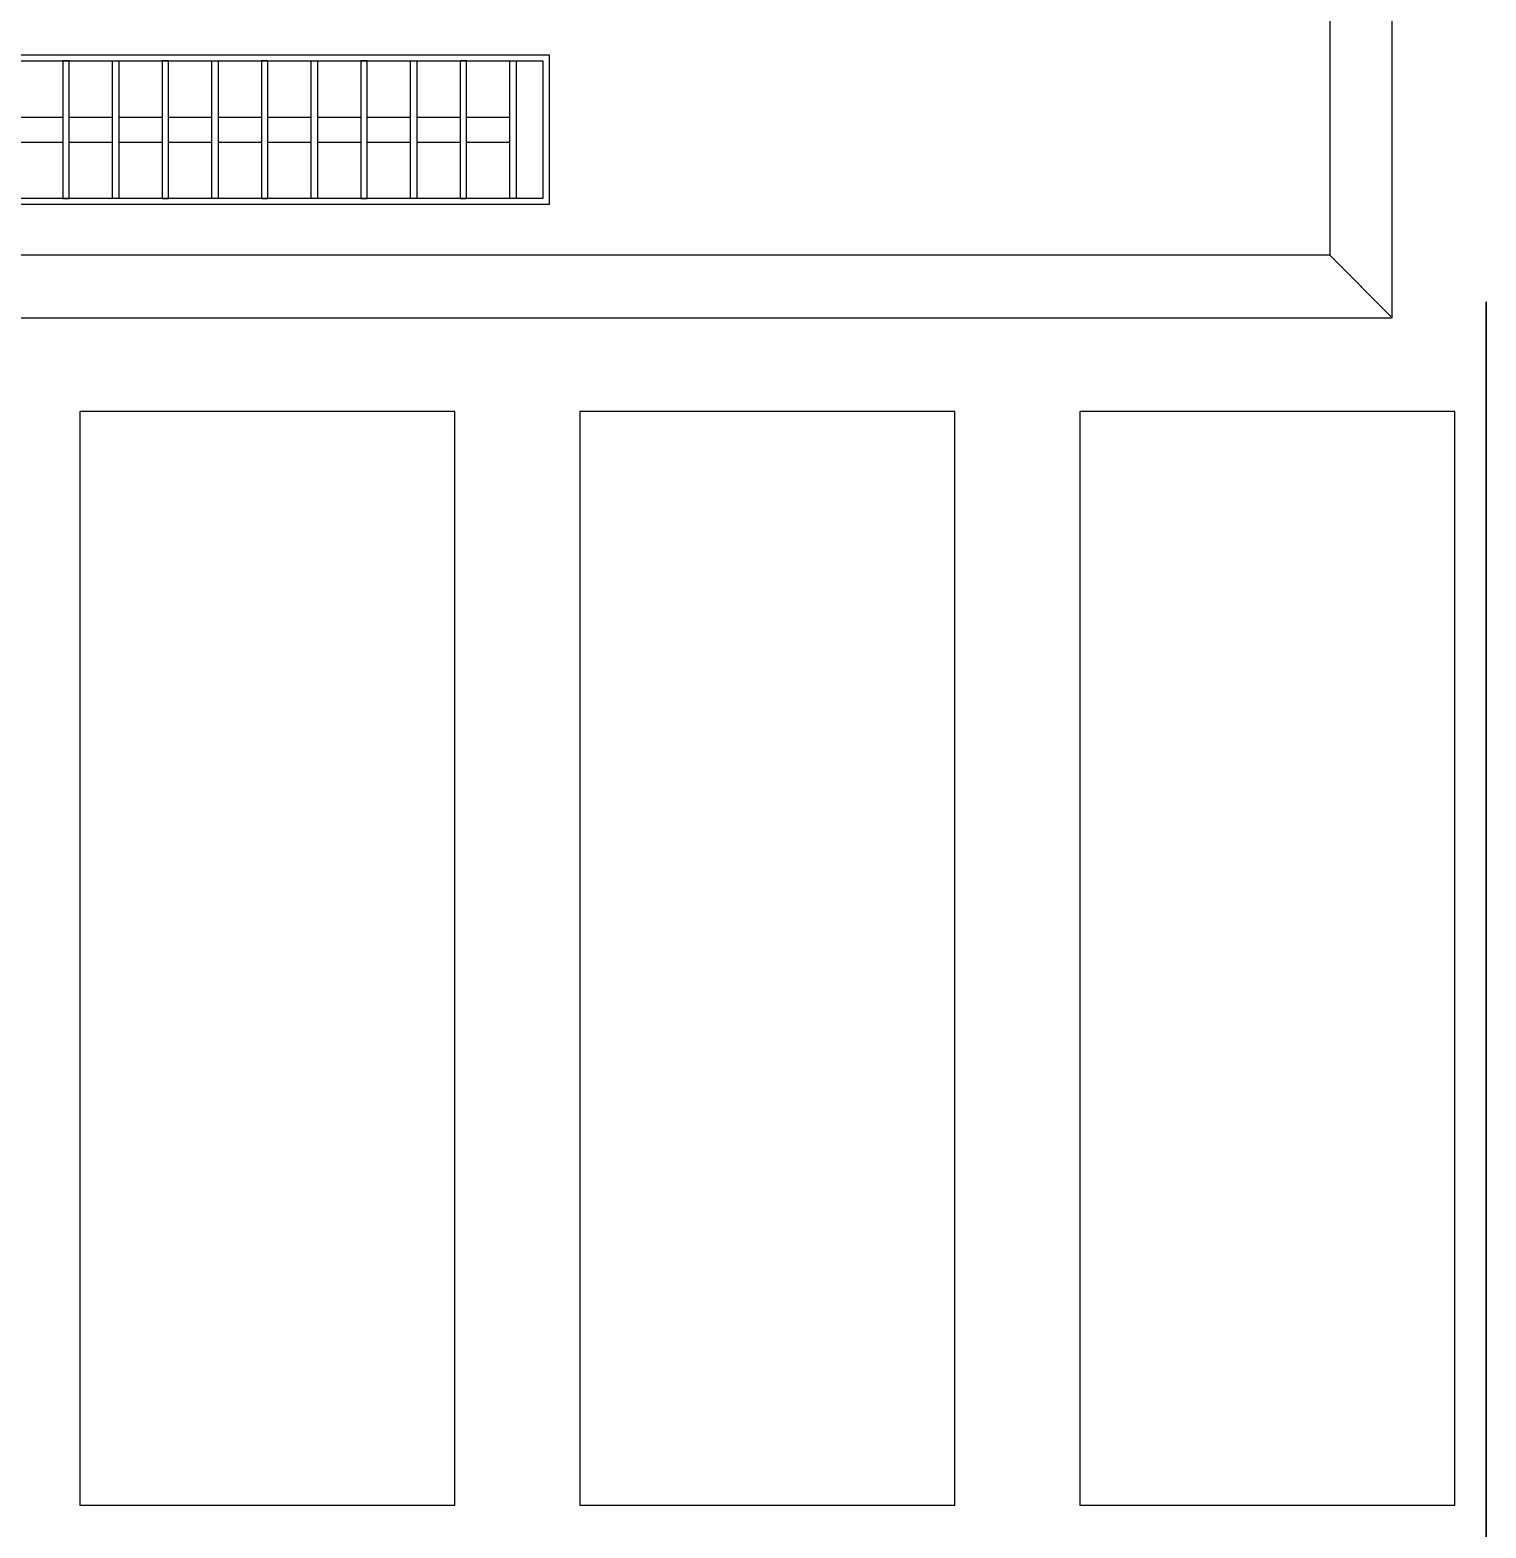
# Model space of a CAD drawing. Header units: millimetres. Extents: x -853432 to -773672, y -18171 to 22484.
# Drawn here: x -785872 to -784707, y -3690 to -2491 of the extents above; entities that cross this region are included whole.
import ezdxf
from ezdxf.xclip import XClip

# ---------------------------------------------------------------- set-up
doc = ezdxf.new("R2010")
doc.units = ezdxf.units.MM
doc.header["$XCLIPFRAME"] = 0
doc.linetypes.add('- SOM Dash 1_8_', pattern=[4.7625, 3.175, -1.5875])
for name, color, linetype in [('000 - WIPEOUT', 250, 'Continuous'), ('001 - ASCESSORIES', 251, 'Continuous'), ('A04_TUBE SERIES', 2, 'Continuous'), ('A11_ALU.SOLID SHEET', 2, 'Continuous')]:
    doc.layers.add(name, color=color, linetype=linetype)
doc.layers.add('I-WALL-E', color=2, linetype='Continuous', lineweight=35)

# ---------------------------------------------------------------- blocks, each defined once
blk = doc.blocks.new('*U1535')
at = {"color": 3}
for points in [[(-437.5, -19450), (437.5, -19450), (437.5, -19750), (-437.5, -19750)], [(-437.5, -19850), (437.5, -19850), (437.5, -20150), (-437.5, -20150)], [(-437.5, -20250), (437.5, -20250), (437.5, -20550), (-437.5, -20550)]]:
    blk.add_wipeout(points, dxfattribs=at).dxf.layer = '000 - WIPEOUT'
at = {"layer": 'A11_ALU.SOLID SHEET', "color": 0, "linetype": 'ByBlock'}
for points in [[(-437.5, -19750), (437.5, -19750), (437.5, -19450), (-437.5, -19450)], [(-437.5, -20150), (437.5, -20150), (437.5, -19850), (-437.5, -19850)], [(-437.5, -20550), (437.5, -20550), (437.5, -20250), (-437.5, -20250)]]:
    blk.add_lwpolyline(points, close=True, dxfattribs=at)
blk = doc.blocks.new('*U1697')
at = {"layer": 'A11_ALU.SOLID SHEET', "color": 0, "linetype": 'ByBlock', "rotation": 90}
blk.add_blockref('*U1535', (-60600, -6813), dxfattribs=at)
blk = doc.blocks.new('*U1119')
blk.add_attdef('EXTR.OVL-LENGTH_', (-25, -59.1), '', height=5)
blk.add_wipeout([(-25, 25), (25, -25), (25, 4675), (-25, 4625)]).dxf.layer = '000 - WIPEOUT'
blk.add_point((0, 0))
at = {"layer": 'A04_TUBE SERIES', "color": 0}
blk.add_lwpolyline([(-25, 25), (25, -25), (25, 4675), (-25, 4625)], close=True, dxfattribs=at)
blk = doc.blocks.new('*U1130')
blk.add_attdef('EXTR.OVL-LENGTH_', (-25, -59.1), '', height=5)
blk.add_wipeout([(-25, 25), (25, -25), (25, 6623.5), (-25, 6573.5)]).dxf.layer = '000 - WIPEOUT'
at = {"layer": 'A04_TUBE SERIES', "color": 0}
blk.add_lwpolyline([(-25, 25), (25, -25), (25, 6623.5), (-25, 6573.5)], close=True, dxfattribs=at)
blk = doc.blocks.new('*U1351')
at = {"color": 1}
blk.add_wipeout([(625, -60), (-625, -60), (-625, 60), (625, 60)], dxfattribs=at).dxf.layer = '000 - WIPEOUT'
at = {"layer": '001 - ASCESSORIES', "color": 0}
blk.add_lwpolyline([(625, -60), (-625, -60), (-625, 60), (625, 60)], close=True, dxfattribs=at)
at = {"layer": '001 - ASCESSORIES'}
for points in [[(620, -55), (-620, -55), (-620, 55), (620, 55)], [(235.9, -55), (240.9, -55), (240.9, 55), (235.9, 55)], [(280.6, -55), (275.6, -55), (275.6, 55), (280.6, 55)], [(315.4, -55), (320.4, -55), (320.4, 55), (315.4, 55)], [(360.1, -55), (355.1, -55), (355.1, 55), (360.1, 55)], [(394.8, -55), (399.8, -55), (399.8, 55), (394.8, 55)], [(439.6, -55), (434.6, -55), (434.6, 55), (439.6, 55)], [(474.3, -55), (479.3, -55), (479.3, 55), (474.3, 55)], [(519, -55), (514, -55), (514, 55), (519, 55)], [(553.8, -55), (558.8, -55), (558.8, 55), (553.8, 55)], [(598.5, -55), (593.5, -55), (593.5, 55), (598.5, 55)]]:
    blk.add_lwpolyline(points, close=True, dxfattribs=at)
for points in [[(201.2, 10), (235.9, 10)], [(240.9, 10), (275.6, 10)], [(280.6, 10), (315.4, 10)], [(320.4, 10), (355.1, 10)], [(360.1, 10), (394.8, 10)], [(399.8, 10), (434.6, 10)], [(439.6, 10), (474.3, 10)], [(479.3, 10), (514, 10)], [(519, 10), (553.8, 10)], [(558.8, 10), (593.5, 10)], [(201.2, -10), (235.9, -10)], [(240.9, -10), (275.6, -10)], [(280.6, -10), (315.4, -10)], [(320.4, -10), (355.1, -10)], [(360.1, -10), (394.8, -10)], [(399.8, -10), (434.6, -10)], [(439.6, -10), (474.3, -10)], [(479.3, -10), (514, -10)], [(519, -10), (553.8, -10)], [(558.8, -10), (593.5, -10)]]:
    blk.add_lwpolyline(points, dxfattribs=at)
blk = doc.blocks.new('*U1696')
blk.add_blockref('*U1351', (-41399.5, -6150))
at = {"layer": 'A11_ALU.SOLID SHEET', "linetype": 'ByBlock'}
blk.add_blockref('*U1119', (-40125, -6275.5), dxfattribs=at)
at = {"layer": 'A11_ALU.SOLID SHEET', "linetype": 'ByBlock', "rotation": 270}
blk.add_blockref('*U1130', (-46723.5, -6275.5), dxfattribs=at)

msp = doc.modelspace()

# ---------------------------------------------------------------- linework, layer by layer
at = {"layer": 'I-WALL-E', "color": 8, "linetype": '- SOM Dash 1_8_'}
for p, q in [((-784707.4, -3771), (-784707.4, -2708.7)), ((-784707.4, -2708.7), (-784707.4, -3771))]:
    msp.add_line(p, q, dxfattribs=at)

# ---------------------------------------------------------------- next in the draw order: block references
at = {"layer": 'A11_ALU.SOLID SHEET'}
ref = msp.add_blockref('*U1697', (-744682.4, 3579), dxfattribs=at)
XClip(ref).set_block_clipping_path([(-104690.1238047112, -9620.0029952966), (-34092.6543255156, 14392.9971737705)])

# ---------------------------------------------------------------- next in the draw order: block references
ref = msp.add_blockref('*U1696', (-744682.4, 3579))
XClip(ref).set_block_clipping_path([(-104690.1238047112, -9620.0029952966), (-34092.6543255156, 14392.9971737705)])

doc.saveas('drawing.dxf')
